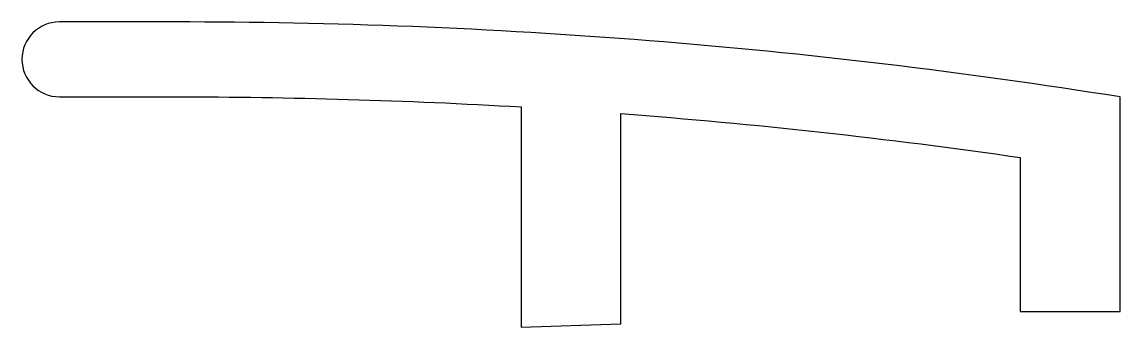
# Model space of a CAD drawing. Extents: x 256.2 to 278.2, y 264.8 to 270.9.
import ezdxf

# ---------------------------------------------------------------- set-up
doc = ezdxf.new("R2010")
doc.units = 0
doc.layers.add('ANA', color=220, linetype='CONTINUOUS')

msp = doc.modelspace()

# ---------------------------------------------------------------- linework, layer by layer
at = {"layer": 'ANA'}
msp.add_lwpolyline([(268.194, 264.828), (268.194, 269.042, -0.016984), (276.194, 268.163), (276.194, 265.079), (278.194, 265.079), (278.194, 269.376, 0.039626), (259.263, 270.879), (256.944, 270.879, 1), (256.944, 269.379), (259.263, 269.379, -0.014632), (266.194, 269.176), (266.194, 264.765)], format="xyb", close=True, dxfattribs=at)

doc.saveas('drawing.dxf')
